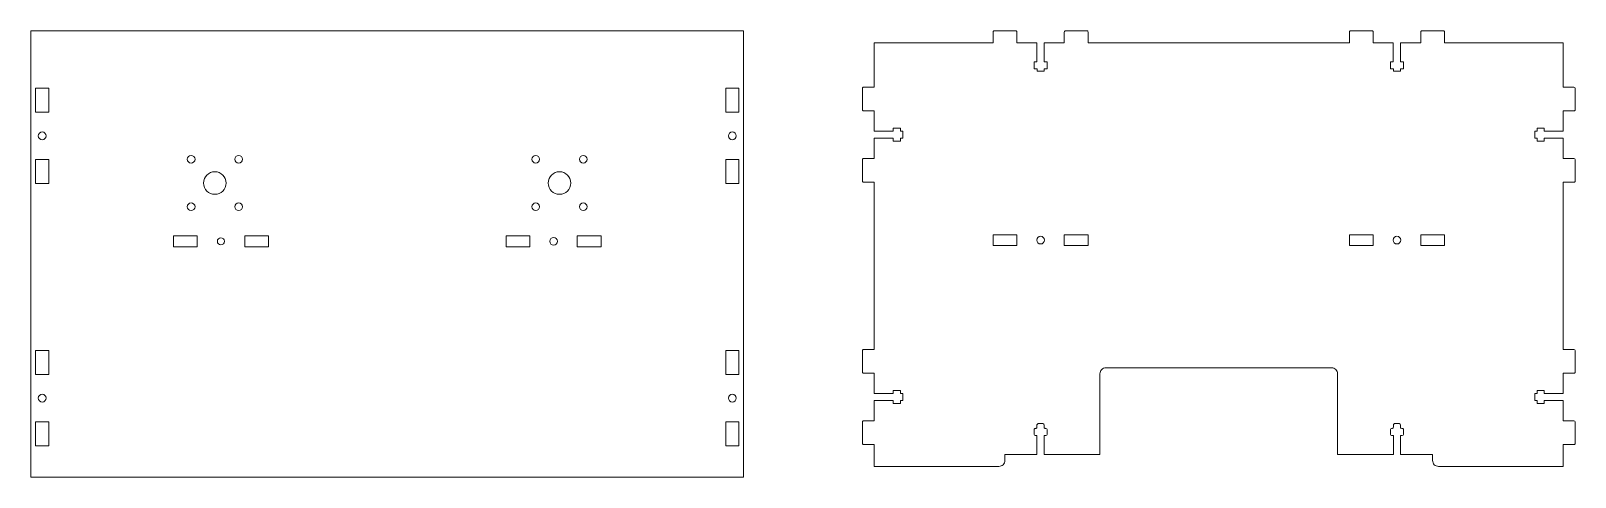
# Model space of a CAD drawing. Header units: millimetres. Extents: x -1094 to 733, y 111 to 419.
# Drawn here: x -1094 to -444, y 231 to 419 of the extents above; entities that cross this region are included whole.
import ezdxf

# ---------------------------------------------------------------- set-up
doc = ezdxf.new("R2010")
doc.units = ezdxf.units.MM
doc.header["$MEASUREMENT"] = 0
doc.layers.add('Layer 1', color=7, linetype='Continuous')

msp = doc.modelspace()

# ---------------------------------------------------------------- linework, layer by layer
at = {"layer": 'Layer 1', "color": 18, "lineweight": 9}
for points in [[(-1094.0829, 419.3005), (-1094.0829, 419.3005), (-1094.0829, 231.4755), (-1094.0829, 231.4755)], [(-794.0832, 419.3005), (-794.0832, 419.3005), (-1094.0829, 419.3005), (-1094.0829, 419.3005)], [(-794.0832, 231.4755), (-794.0832, 231.4755), (-794.0832, 419.3005), (-794.0832, 419.3005)], [(-689.083, 414.3005), (-689.083, 414.3005), (-689.083, 418.8005), (-689.083, 418.8005)], [(-688.583, 419.3005), (-688.583, 419.3005), (-679.583, 419.3005), (-679.583, 419.3005)], [(-679.083, 418.8005), (-679.083, 418.8005), (-679.083, 414.3005), (-679.083, 414.3005)], [(-659.083, 414.3005), (-659.083, 414.3005), (-659.083, 418.8005), (-659.083, 418.8005)], [(-658.583, 419.3005), (-658.583, 419.3005), (-649.583, 419.3005), (-649.583, 419.3005)], [(-649.083, 418.8005), (-649.083, 418.8005), (-649.083, 414.3005), (-649.083, 414.3005)], [(-539.083, 414.3005), (-539.083, 414.3005), (-539.083, 418.8005), (-539.083, 418.8005)], [(-538.583, 419.3005), (-538.583, 419.3005), (-529.583, 419.3005), (-529.583, 419.3005)], [(-529.083, 418.8005), (-529.083, 418.8005), (-529.083, 414.3005), (-529.083, 414.3005)], [(-509.083, 414.3005), (-509.083, 414.3005), (-509.083, 418.8005), (-509.083, 418.8005)], [(-508.583, 419.3005), (-508.583, 419.3005), (-499.583, 419.3005), (-499.583, 419.3005)], [(-499.083, 418.8005), (-499.083, 418.8005), (-499.083, 414.3005), (-499.083, 414.3005)], [(-689.083, 414.3005), (-689.083, 414.3005), (-739.083, 414.3005), (-739.083, 414.3005)], [(-739.083, 414.3005), (-739.083, 414.3005), (-739.083, 395.6252), (-739.083, 395.6252)], [(-679.083, 414.3005), (-679.083, 414.3005), (-670.6003, 414.3005), (-670.6003, 414.3005)], [(-670.6003, 414.3005), (-670.6003, 414.3005), (-670.5995, 406.3017), (-670.5995, 406.3017)], [(-667.5822, 414.3051), (-667.5822, 414.3051), (-659.083, 414.3005), (-659.083, 414.3005)], [(-667.5822, 406.3017), (-667.5822, 406.3017), (-667.5822, 414.3051), (-667.5822, 414.3051)], [(-649.083, 414.3005), (-649.083, 414.3005), (-539.083, 414.3005), (-539.083, 414.3005)], [(-529.083, 414.3005), (-529.083, 414.3005), (-520.6003, 414.3005), (-520.6003, 414.3005)], [(-520.6003, 414.3005), (-520.6003, 414.3005), (-520.5995, 406.3017), (-520.5995, 406.3017)], [(-517.5822, 414.3051), (-517.5822, 414.3051), (-509.083, 414.3005), (-509.083, 414.3005)], [(-517.5822, 406.3017), (-517.5822, 406.3017), (-517.5822, 414.3051), (-517.5822, 414.3051)], [(-499.083, 414.3005), (-499.083, 414.3005), (-449.083, 414.3005), (-449.083, 414.3005)], [(-449.083, 414.3005), (-449.083, 414.3005), (-449.083, 395.6252), (-449.083, 395.6252)], [(-671.833, 406.3005), (-671.833, 406.3005), (-671.8377, 403.3005), (-671.8377, 403.3005)], [(-671.8377, 403.3005), (-671.8377, 403.3005), (-670.583, 403.3005), (-670.583, 403.3005)], [(-670.5995, 406.3017), (-670.5995, 406.3017), (-671.833, 406.3005), (-671.833, 406.3005)], [(-670.583, 402.3005), (-670.583, 402.3005), (-670.583, 403.3005), (-670.583, 403.3005)], [(-667.583, 403.3005), (-667.583, 403.3005), (-666.3356, 403.3005), (-666.3356, 403.3005)], [(-667.583, 402.3005), (-667.583, 402.3005), (-667.583, 403.3005), (-667.583, 403.3005)], [(-666.333, 406.3005), (-666.333, 406.3005), (-667.5822, 406.3017), (-667.5822, 406.3017)], [(-666.333, 406.3005), (-666.333, 406.3005), (-666.3356, 403.3005), (-666.3356, 403.3005)], [(-521.833, 406.3005), (-521.833, 406.3005), (-521.8377, 403.3005), (-521.8377, 403.3005)], [(-521.8377, 403.3005), (-521.8377, 403.3005), (-520.583, 403.3005), (-520.583, 403.3005)], [(-520.5995, 406.3017), (-520.5995, 406.3017), (-521.833, 406.3005), (-521.833, 406.3005)], [(-520.583, 402.3005), (-520.583, 402.3005), (-520.583, 403.3005), (-520.583, 403.3005)], [(-517.583, 403.3005), (-517.583, 403.3005), (-516.3356, 403.3005), (-516.3356, 403.3005)], [(-517.583, 402.3005), (-517.583, 402.3005), (-517.583, 403.3005), (-517.583, 403.3005)], [(-516.333, 406.3005), (-516.333, 406.3005), (-517.5822, 406.3017), (-517.5822, 406.3017)], [(-516.333, 406.3005), (-516.333, 406.3005), (-516.3356, 403.3005), (-516.3356, 403.3005)], [(-670.583, 402.3005), (-670.583, 402.3005), (-667.583, 402.3005), (-667.583, 402.3005)], [(-520.583, 402.3005), (-520.583, 402.3005), (-517.583, 402.3005), (-517.583, 402.3005)], [(-1086.5829, 395.1252), (-1086.5829, 395.1252), (-1092.0829, 395.1252), (-1092.0829, 395.1252)], [(-1092.0829, 385.1252), (-1092.0829, 385.1252), (-1092.0829, 395.1252), (-1092.0829, 395.1252)], [(-1086.5829, 385.1252), (-1086.5829, 385.1252), (-1086.5829, 395.1252), (-1086.5829, 395.1252)], [(-801.5832, 395.1252), (-801.5832, 395.1252), (-801.5832, 385.1252), (-801.5832, 385.1252)], [(-796.0832, 395.1252), (-796.0832, 395.1252), (-801.5832, 395.1252), (-801.5832, 395.1252)], [(-796.0832, 395.1252), (-796.0832, 395.1252), (-796.0832, 385.1252), (-796.0832, 385.1252)], [(-744.083, 386.1252), (-744.083, 386.1252), (-744.083, 395.1252), (-744.083, 395.1252)], [(-743.583, 395.6252), (-743.583, 395.6252), (-739.083, 395.6252), (-739.083, 395.6252)], [(-449.083, 395.6252), (-449.083, 395.6252), (-444.583, 395.6252), (-444.583, 395.6252)], [(-444.083, 395.1252), (-444.083, 395.4013), (-444.3069, 395.6252), (-444.583, 395.6252)], [(-444.083, 395.1252), (-444.083, 395.1252), (-444.083, 386.1252), (-444.083, 386.1252)], [(-1092.0829, 385.1252), (-1092.0829, 385.1252), (-1086.5829, 385.1252), (-1086.5829, 385.1252)], [(-801.5832, 385.1252), (-801.5832, 385.1252), (-796.0832, 385.1252), (-796.0832, 385.1252)], [(-739.083, 385.6252), (-739.083, 385.6252), (-743.583, 385.6252), (-743.583, 385.6252)], [(-739.0876, 377.126), (-739.0876, 377.126), (-739.083, 385.6252), (-739.083, 385.6252)], [(-444.583, 385.6252), (-444.583, 385.6252), (-449.083, 385.6252), (-449.083, 385.6252)], [(-449.083, 385.6252), (-449.083, 385.6252), (-449.083, 377.1424), (-449.083, 377.1424)], [(-731.0842, 377.126), (-731.0842, 377.126), (-739.0876, 377.126), (-739.0876, 377.126)], [(-731.083, 378.3752), (-731.083, 378.3752), (-731.0842, 377.126), (-731.0842, 377.126)], [(-731.083, 378.3752), (-731.083, 378.3752), (-728.083, 378.3726), (-728.083, 378.3726)], [(-728.083, 377.1252), (-728.083, 377.1252), (-728.083, 378.3726), (-728.083, 378.3726)], [(-727.083, 377.1252), (-727.083, 377.1252), (-728.083, 377.1252), (-728.083, 377.1252)], [(-727.083, 374.1252), (-727.083, 374.1252), (-727.083, 377.1252), (-727.083, 377.1252)], [(-461.083, 377.1252), (-461.083, 377.1252), (-460.083, 377.1252), (-460.083, 377.1252)], [(-461.083, 377.1252), (-461.083, 377.1252), (-461.083, 374.1252), (-461.083, 374.1252)], [(-457.083, 378.3752), (-457.083, 378.3752), (-460.083, 378.3798), (-460.083, 378.3798)], [(-460.083, 378.3798), (-460.083, 378.3798), (-460.083, 377.1252), (-460.083, 377.1252)], [(-457.0818, 377.1416), (-457.0818, 377.1416), (-457.083, 378.3752), (-457.083, 378.3752)], [(-449.083, 377.1424), (-449.083, 377.1424), (-457.0818, 377.1416), (-457.0818, 377.1416)], [(-739.083, 374.108), (-739.083, 374.108), (-731.0842, 374.1087), (-731.0842, 374.1087)], [(-739.083, 365.6252), (-739.083, 365.6252), (-739.083, 374.108), (-739.083, 374.108)], [(-731.0842, 374.1087), (-731.0842, 374.1087), (-731.083, 372.8752), (-731.083, 372.8752)], [(-731.083, 372.8752), (-731.083, 372.8752), (-728.083, 372.8705), (-728.083, 372.8705)], [(-728.083, 372.8705), (-728.083, 372.8705), (-728.083, 374.1252), (-728.083, 374.1252)], [(-727.083, 374.1252), (-727.083, 374.1252), (-728.083, 374.1252), (-728.083, 374.1252)], [(-461.083, 374.1252), (-461.083, 374.1252), (-460.083, 374.1252), (-460.083, 374.1252)], [(-460.083, 374.1252), (-460.083, 374.1252), (-460.083, 372.8777), (-460.083, 372.8777)], [(-457.083, 372.8752), (-457.083, 372.8752), (-460.083, 372.8777), (-460.083, 372.8777)], [(-457.083, 372.8752), (-457.083, 372.8752), (-457.0818, 374.1243), (-457.0818, 374.1243)], [(-457.0818, 374.1243), (-457.0818, 374.1243), (-449.0785, 374.1243), (-449.0785, 374.1243)], [(-449.0785, 374.1243), (-449.0785, 374.1243), (-449.083, 365.6252), (-449.083, 365.6252)], [(-1086.5829, 365.1252), (-1086.5829, 365.1252), (-1092.0829, 365.1252), (-1092.0829, 365.1252)], [(-1092.0829, 355.1252), (-1092.0829, 355.1252), (-1092.0829, 365.1252), (-1092.0829, 365.1252)], [(-1086.5829, 355.1252), (-1086.5829, 355.1252), (-1086.5829, 365.1252), (-1086.5829, 365.1252)], [(-801.5832, 365.1252), (-801.5832, 365.1252), (-801.5832, 355.1252), (-801.5832, 355.1252)], [(-796.0832, 365.1252), (-796.0832, 365.1252), (-801.5832, 365.1252), (-801.5832, 365.1252)], [(-796.0832, 365.1252), (-796.0832, 365.1252), (-796.0832, 355.1252), (-796.0832, 355.1252)], [(-744.083, 356.1252), (-744.083, 356.1252), (-744.083, 365.1252), (-744.083, 365.1252)], [(-743.583, 365.6252), (-743.583, 365.6252), (-739.083, 365.6252), (-739.083, 365.6252)], [(-449.083, 365.6252), (-449.083, 365.6252), (-444.583, 365.6252), (-444.583, 365.6252)], [(-444.083, 365.1252), (-444.083, 365.4013), (-444.3069, 365.6252), (-444.583, 365.6252)], [(-444.083, 365.1252), (-444.083, 365.1252), (-444.083, 356.1252), (-444.083, 356.1252)], [(-1092.0829, 355.1252), (-1092.0829, 355.1252), (-1086.5829, 355.1252), (-1086.5829, 355.1252)], [(-801.5832, 355.1252), (-801.5832, 355.1252), (-796.0832, 355.1252), (-796.0832, 355.1252)], [(-739.083, 355.6252), (-739.083, 355.6252), (-743.583, 355.6252), (-743.583, 355.6252)], [(-739.083, 355.6252), (-739.083, 355.6252), (-739.083, 285.2086), (-739.083, 285.2086)], [(-444.583, 355.6252), (-444.583, 355.6252), (-449.083, 355.6252), (-449.083, 355.6252)], [(-449.083, 285.2086), (-449.083, 285.2086), (-449.083, 355.6252), (-449.083, 355.6252)], [(-1024.0829, 332.9741), (-1024.0829, 332.9741), (-1034.0829, 332.974), (-1034.0829, 332.974)], [(-1034.0829, 328.474), (-1034.0829, 328.474), (-1034.0829, 332.974), (-1034.0829, 332.974)], [(-1024.0829, 332.9741), (-1024.0829, 332.9741), (-1024.0829, 328.4741), (-1024.0829, 328.4741)], [(-994.0829, 332.9741), (-994.0829, 332.9741), (-1004.0829, 332.9741), (-1004.0829, 332.9741)], [(-1004.0829, 328.4741), (-1004.0829, 328.4741), (-1004.0829, 332.9741), (-1004.0829, 332.9741)], [(-994.0829, 332.9741), (-994.0829, 332.9741), (-994.0829, 328.4741), (-994.0829, 328.4741)], [(-884.0829, 332.9742), (-884.0829, 332.9742), (-894.0829, 332.9742), (-894.0829, 332.9742)], [(-894.0829, 328.4742), (-894.0829, 328.4742), (-894.0829, 332.9742), (-894.0829, 332.9742)], [(-884.0829, 332.9742), (-884.0829, 332.9742), (-884.0829, 328.4742), (-884.0829, 328.4742)], [(-854.0829, 332.9743), (-854.0829, 332.9743), (-864.0829, 332.9743), (-864.0829, 332.9743)], [(-864.0829, 328.4743), (-864.0829, 328.4743), (-864.0829, 332.9743), (-864.0829, 332.9743)], [(-854.0829, 332.9743), (-854.0829, 332.9743), (-854.0829, 328.4743), (-854.0829, 328.4743)], [(-679.0832, 333.4745), (-679.0832, 333.4745), (-689.0832, 333.4745), (-689.0832, 333.4745)], [(-689.0832, 328.9745), (-689.0832, 328.9745), (-689.0832, 333.4745), (-689.0832, 333.4745)], [(-679.0832, 333.4745), (-679.0832, 333.4745), (-679.0832, 328.9745), (-679.0832, 328.9745)], [(-649.0832, 333.4746), (-649.0832, 333.4746), (-659.0832, 333.4746), (-659.0832, 333.4746)], [(-659.0832, 328.9746), (-659.0832, 328.9746), (-659.0832, 333.4746), (-659.0832, 333.4746)], [(-649.0832, 333.4746), (-649.0832, 333.4746), (-649.0832, 328.9746), (-649.0832, 328.9746)], [(-529.0832, 333.4747), (-529.0832, 333.4747), (-539.0832, 333.4746), (-539.0832, 333.4746)], [(-539.0832, 328.9746), (-539.0832, 328.9746), (-539.0832, 333.4746), (-539.0832, 333.4746)], [(-529.0832, 333.4747), (-529.0832, 333.4747), (-529.0832, 328.9747), (-529.0832, 328.9747)], [(-499.0832, 333.4747), (-499.0832, 333.4747), (-509.0832, 333.4747), (-509.0832, 333.4747)], [(-509.0832, 328.9747), (-509.0832, 328.9747), (-509.0832, 333.4747), (-509.0832, 333.4747)], [(-499.0832, 333.4747), (-499.0832, 333.4747), (-499.0832, 328.9747), (-499.0832, 328.9747)], [(-1024.0829, 328.4741), (-1024.0829, 328.4741), (-1034.0829, 328.474), (-1034.0829, 328.474)], [(-994.0829, 328.4741), (-994.0829, 328.4741), (-1004.0829, 328.4741), (-1004.0829, 328.4741)], [(-884.0829, 328.4742), (-884.0829, 328.4742), (-894.0829, 328.4742), (-894.0829, 328.4742)], [(-854.0829, 328.4743), (-854.0829, 328.4743), (-864.0829, 328.4743), (-864.0829, 328.4743)], [(-679.0832, 328.9745), (-679.0832, 328.9745), (-689.0832, 328.9745), (-689.0832, 328.9745)], [(-649.0832, 328.9746), (-649.0832, 328.9746), (-659.0832, 328.9746), (-659.0832, 328.9746)], [(-529.0832, 328.9747), (-529.0832, 328.9747), (-539.0832, 328.9746), (-539.0832, 328.9746)], [(-499.0832, 328.9747), (-499.0832, 328.9747), (-509.0832, 328.9747), (-509.0832, 328.9747)], [(-1086.5829, 284.7086), (-1086.5829, 284.7086), (-1092.0829, 284.7086), (-1092.0829, 284.7086)], [(-1092.0829, 274.7086), (-1092.0829, 274.7086), (-1092.0829, 284.7086), (-1092.0829, 284.7086)], [(-1086.5829, 274.7086), (-1086.5829, 274.7086), (-1086.5829, 284.7086), (-1086.5829, 284.7086)], [(-801.5832, 284.7086), (-801.5832, 284.7086), (-801.5832, 274.7086), (-801.5832, 274.7086)], [(-796.0832, 284.7086), (-796.0832, 284.7086), (-801.5832, 284.7086), (-801.5832, 284.7086)], [(-796.0832, 284.7086), (-796.0832, 284.7086), (-796.0832, 274.7086), (-796.0832, 274.7086)], [(-744.083, 275.7086), (-744.083, 275.7086), (-744.083, 284.7086), (-744.083, 284.7086)], [(-743.583, 285.2086), (-743.583, 285.2086), (-739.083, 285.2086), (-739.083, 285.2086)], [(-449.083, 285.2086), (-449.083, 285.2086), (-444.583, 285.2086), (-444.583, 285.2086)], [(-444.083, 284.7086), (-444.083, 284.9847), (-444.3069, 285.2086), (-444.583, 285.2086)], [(-444.083, 284.7086), (-444.083, 284.7086), (-444.083, 275.7086), (-444.083, 275.7086)], [(-1092.0829, 274.7086), (-1092.0829, 274.7086), (-1086.5829, 274.7086), (-1086.5829, 274.7086)], [(-801.5832, 274.7086), (-801.5832, 274.7086), (-796.0832, 274.7086), (-796.0832, 274.7086)], [(-739.083, 275.2086), (-739.083, 275.2086), (-743.583, 275.2086), (-743.583, 275.2086)], [(-739.0876, 266.7094), (-739.0876, 266.7094), (-739.083, 275.2086), (-739.083, 275.2086)], [(-644.0828, 274.9755), (-644.0828, 274.9755), (-644.0827, 240.9755), (-644.0827, 240.9755)], [(-641.5828, 277.4755), (-641.5828, 277.4755), (-546.5828, 277.4755), (-546.5828, 277.4755)], [(-544.0828, 274.9755), (-544.0828, 274.9755), (-544.0827, 240.9788), (-544.0827, 240.9788)], [(-444.583, 275.2086), (-444.583, 275.2086), (-449.083, 275.2086), (-449.083, 275.2086)], [(-449.083, 275.2086), (-449.083, 275.2086), (-449.083, 266.7258), (-449.083, 266.7258)], [(-731.0842, 266.7094), (-731.0842, 266.7094), (-739.0876, 266.7094), (-739.0876, 266.7094)], [(-731.083, 267.9586), (-731.083, 267.9586), (-731.0842, 266.7094), (-731.0842, 266.7094)], [(-731.083, 267.9586), (-731.083, 267.9586), (-728.083, 267.956), (-728.083, 267.956)], [(-728.083, 266.7086), (-728.083, 266.7086), (-728.083, 267.956), (-728.083, 267.956)], [(-727.083, 266.7086), (-727.083, 266.7086), (-728.083, 266.7086), (-728.083, 266.7086)], [(-727.083, 263.7086), (-727.083, 263.7086), (-727.083, 266.7086), (-727.083, 266.7086)], [(-461.083, 266.7086), (-461.083, 266.7086), (-460.083, 266.7086), (-460.083, 266.7086)], [(-461.083, 266.7086), (-461.083, 266.7086), (-461.083, 263.7086), (-461.083, 263.7086)], [(-457.083, 267.9586), (-457.083, 267.9586), (-460.083, 267.9632), (-460.083, 267.9632)], [(-460.083, 267.9632), (-460.083, 267.9632), (-460.083, 266.7086), (-460.083, 266.7086)], [(-457.0818, 266.725), (-457.0818, 266.725), (-457.083, 267.9586), (-457.083, 267.9586)], [(-449.083, 266.7258), (-449.083, 266.7258), (-457.0818, 266.725), (-457.0818, 266.725)], [(-739.083, 263.6914), (-739.083, 263.6914), (-731.0842, 263.6921), (-731.0842, 263.6921)], [(-739.083, 255.2086), (-739.083, 255.2086), (-739.083, 263.6914), (-739.083, 263.6914)], [(-731.0842, 263.6921), (-731.0842, 263.6921), (-731.083, 262.4586), (-731.083, 262.4586)], [(-731.083, 262.4586), (-731.083, 262.4586), (-728.083, 262.4539), (-728.083, 262.4539)], [(-728.083, 262.4539), (-728.083, 262.4539), (-728.083, 263.7086), (-728.083, 263.7086)], [(-727.083, 263.7086), (-727.083, 263.7086), (-728.083, 263.7086), (-728.083, 263.7086)], [(-461.083, 263.7086), (-461.083, 263.7086), (-460.083, 263.7086), (-460.083, 263.7086)], [(-460.083, 263.7086), (-460.083, 263.7086), (-460.083, 262.4611), (-460.083, 262.4611)], [(-457.083, 262.4586), (-457.083, 262.4586), (-460.083, 262.4611), (-460.083, 262.4611)], [(-457.083, 262.4586), (-457.083, 262.4586), (-457.0818, 263.7077), (-457.0818, 263.7077)], [(-457.0818, 263.7077), (-457.0818, 263.7077), (-449.0785, 263.7077), (-449.0785, 263.7077)], [(-449.0785, 263.7077), (-449.0785, 263.7077), (-449.083, 255.2086), (-449.083, 255.2086)], [(-1086.5829, 254.7086), (-1086.5829, 254.7086), (-1092.0829, 254.7086), (-1092.0829, 254.7086)], [(-1092.0829, 244.7086), (-1092.0829, 244.7086), (-1092.0829, 254.7086), (-1092.0829, 254.7086)], [(-1086.5829, 244.7086), (-1086.5829, 244.7086), (-1086.5829, 254.7086), (-1086.5829, 254.7086)], [(-801.5832, 254.7086), (-801.5832, 254.7086), (-801.5832, 244.7086), (-801.5832, 244.7086)], [(-796.0832, 254.7086), (-796.0832, 254.7086), (-801.5832, 254.7086), (-801.5832, 254.7086)], [(-796.0832, 254.7086), (-796.0832, 254.7086), (-796.0832, 244.7086), (-796.0832, 244.7086)], [(-744.083, 245.7086), (-744.083, 245.7086), (-744.083, 254.7086), (-744.083, 254.7086)], [(-743.583, 255.2086), (-743.583, 255.2086), (-739.083, 255.2086), (-739.083, 255.2086)], [(-670.0908, 253.9732), (-670.0908, 253.9732), (-668.0908, 253.9732), (-668.0908, 253.9732)], [(-667.5908, 253.4732), (-667.5908, 253.7494), (-667.8147, 253.9732), (-668.0908, 253.9732)], [(-518.0748, 253.9732), (-518.0748, 253.9732), (-520.0748, 253.9732), (-520.0748, 253.9732)], [(-517.5748, 253.4732), (-517.5748, 253.7494), (-517.7987, 253.9732), (-518.0748, 253.9732)], [(-449.083, 255.2086), (-449.083, 255.2086), (-444.583, 255.2086), (-444.583, 255.2086)], [(-444.083, 254.7086), (-444.083, 254.9847), (-444.3069, 255.2086), (-444.583, 255.2086)], [(-444.083, 254.7086), (-444.083, 254.7086), (-444.083, 245.7086), (-444.083, 245.7086)], [(-671.8416, 249.4719), (-671.8416, 249.4719), (-671.8447, 251.4724), (-671.8447, 251.4724)], [(-671.8416, 249.4719), (-671.8411, 249.1963), (-671.6177, 248.973), (-671.3421, 248.9727)], [(-671.3447, 251.9732), (-671.3447, 251.9732), (-671.0908, 251.9732), (-671.0908, 251.9732)], [(-670.6073, 248.972), (-670.6073, 248.972), (-671.3421, 248.9727), (-671.3421, 248.9727)], [(-670.608, 240.9732), (-670.608, 240.9732), (-670.6073, 248.972), (-670.6073, 248.972)], [(-670.5908, 252.4732), (-670.5908, 252.4732), (-670.5908, 253.4732), (-670.5908, 253.4732)], [(-667.5908, 253.4732), (-667.5908, 253.4732), (-667.5908, 252.4732), (-667.5908, 252.4732)], [(-666.8407, 248.9727), (-666.8407, 248.9727), (-667.59, 248.972), (-667.59, 248.972)], [(-667.59, 248.972), (-667.59, 248.972), (-667.59, 240.9687), (-667.59, 240.9687)], [(-667.0908, 251.9732), (-667.0908, 251.9732), (-666.8429, 251.9732), (-666.8429, 251.9732)], [(-666.3429, 251.4736), (-666.3431, 251.7496), (-666.5669, 251.9732), (-666.8429, 251.9732)], [(-666.8407, 248.9727), (-666.5646, 248.973), (-666.341, 249.197), (-666.3412, 249.4732)], [(-666.3412, 249.4732), (-666.3412, 249.4732), (-666.3429, 251.4736), (-666.3429, 251.4736)], [(-521.8244, 249.4732), (-521.8246, 249.197), (-521.601, 248.973), (-521.3249, 248.9727)], [(-521.8244, 249.4732), (-521.8244, 249.4732), (-521.8227, 251.4736), (-521.8227, 251.4736)], [(-521.3227, 251.9732), (-521.5987, 251.9732), (-521.8225, 251.7496), (-521.8227, 251.4736)], [(-521.3249, 248.9727), (-521.3249, 248.9727), (-520.5756, 248.972), (-520.5756, 248.972)], [(-521.0748, 251.9732), (-521.0748, 251.9732), (-521.3227, 251.9732), (-521.3227, 251.9732)], [(-520.5756, 248.972), (-520.5756, 248.972), (-520.5756, 240.9687), (-520.5756, 240.9687)], [(-520.5748, 253.4732), (-520.5748, 253.4732), (-520.5748, 252.4732), (-520.5748, 252.4732)], [(-517.5748, 252.4732), (-517.5748, 252.4732), (-517.5748, 253.4732), (-517.5748, 253.4732)], [(-517.5583, 248.972), (-517.5583, 248.972), (-516.8236, 248.9727), (-516.8236, 248.9727)], [(-517.5576, 240.9732), (-517.5576, 240.9732), (-517.5583, 248.972), (-517.5583, 248.972)], [(-516.8209, 251.9732), (-516.8209, 251.9732), (-517.0748, 251.9732), (-517.0748, 251.9732)], [(-516.8236, 248.9727), (-516.5479, 248.973), (-516.3245, 249.1963), (-516.3241, 249.4719)], [(-516.3241, 249.4719), (-516.3241, 249.4719), (-516.3209, 251.4724), (-516.3209, 251.4724)], [(-1092.0829, 244.7086), (-1092.0829, 244.7086), (-1086.5829, 244.7086), (-1086.5829, 244.7086)], [(-801.5832, 244.7086), (-801.5832, 244.7086), (-796.0832, 244.7086), (-796.0832, 244.7086)], [(-739.083, 245.2086), (-739.083, 245.2086), (-743.583, 245.2086), (-743.583, 245.2086)], [(-739.083, 245.2086), (-739.083, 245.2086), (-739.082, 235.9755), (-739.082, 235.9755)], [(-684.0826, 238.4755), (-684.0826, 238.4755), (-684.0826, 240.9732), (-684.0826, 240.9732)], [(-684.0826, 240.9732), (-684.0826, 240.9732), (-670.608, 240.9732), (-670.608, 240.9732)], [(-644.0829, 240.9788), (-644.0829, 240.9788), (-667.59, 240.9687), (-667.59, 240.9687)], [(-544.0827, 240.9788), (-544.0827, 240.9788), (-520.5756, 240.9687), (-520.5756, 240.9687)], [(-504.083, 240.9732), (-504.083, 240.9732), (-517.5576, 240.9732), (-517.5576, 240.9732)], [(-504.083, 238.4755), (-504.083, 238.4755), (-504.083, 240.9732), (-504.083, 240.9732)], [(-444.583, 245.2086), (-444.583, 245.2086), (-449.083, 245.2086), (-449.083, 245.2086)], [(-449.083, 245.2086), (-449.083, 245.2086), (-449.082, 235.9755), (-449.082, 235.9755)], [(-686.583, 235.9755), (-686.583, 235.9755), (-739.082, 235.9755), (-739.082, 235.9755)], [(-449.082, 235.9755), (-449.082, 235.9755), (-501.583, 235.9755), (-501.583, 235.9755)], [(-794.0832, 231.4755), (-794.0832, 231.4755), (-1094.0829, 231.4755), (-1094.0829, 231.4755)]]:
    msp.add_open_spline(points, degree=3, dxfattribs=at)
for points, knots in [([(-688.583, 419.3005), (-688.7157, 419.3005), (-688.8428, 419.2478), (-688.9366, 419.1541), (-688.9366, 419.1541), (-689.0304, 419.0603), (-689.083, 418.9331), (-689.083, 418.8005)], [0, 0, 0, 0, 0.33333333, 0.33333333, 0.33333333, 0.33333333, 1, 1, 1, 1]), ([(-679.083, 418.8005), (-679.083, 418.9331), (-679.1357, 419.0603), (-679.2295, 419.1541), (-679.2295, 419.1541), (-679.3233, 419.2478), (-679.4504, 419.3005), (-679.583, 419.3005)], [0, 0, 0, 0, 0.33333333, 0.33333333, 0.33333333, 0.33333333, 1, 1, 1, 1]), ([(-658.583, 419.3005), (-658.7157, 419.3005), (-658.8428, 419.2478), (-658.9366, 419.1541), (-658.9366, 419.1541), (-659.0304, 419.0603), (-659.083, 418.9331), (-659.083, 418.8005)], [0, 0, 0, 0, 0.33333333, 0.33333333, 0.33333333, 0.33333333, 1, 1, 1, 1]), ([(-649.083, 418.8005), (-649.083, 418.9331), (-649.1357, 419.0603), (-649.2295, 419.1541), (-649.2295, 419.1541), (-649.3233, 419.2478), (-649.4504, 419.3005), (-649.583, 419.3005)], [0, 0, 0, 0, 0.33333333, 0.33333333, 0.33333333, 0.33333333, 1, 1, 1, 1]), ([(-538.583, 419.3005), (-538.7157, 419.3005), (-538.8428, 419.2478), (-538.9366, 419.1541), (-538.9366, 419.1541), (-539.0304, 419.0603), (-539.083, 418.9331), (-539.083, 418.8005)], [0, 0, 0, 0, 0.33333333, 0.33333333, 0.33333333, 0.33333333, 1, 1, 1, 1]), ([(-529.083, 418.8005), (-529.083, 418.9331), (-529.1357, 419.0603), (-529.2295, 419.1541), (-529.2295, 419.1541), (-529.3233, 419.2478), (-529.4504, 419.3005), (-529.583, 419.3005)], [0, 0, 0, 0, 0.33333333, 0.33333333, 0.33333333, 0.33333333, 1, 1, 1, 1]), ([(-508.583, 419.3005), (-508.7157, 419.3005), (-508.8428, 419.2478), (-508.9366, 419.1541), (-508.9366, 419.1541), (-509.0304, 419.0603), (-509.083, 418.9331), (-509.083, 418.8005)], [0, 0, 0, 0, 0.33333333, 0.33333333, 0.33333333, 0.33333333, 1, 1, 1, 1]), ([(-499.083, 418.8005), (-499.083, 418.9331), (-499.1357, 419.0603), (-499.2295, 419.1541), (-499.2295, 419.1541), (-499.3233, 419.2478), (-499.4504, 419.3005), (-499.583, 419.3005)], [0, 0, 0, 0, 0.33333333, 0.33333333, 0.33333333, 0.33333333, 1, 1, 1, 1]), ([(-743.583, 395.6252), (-743.7156, 395.6252), (-743.8428, 395.5725), (-743.9366, 395.4787), (-743.9366, 395.4787), (-744.0303, 395.3849), (-744.083, 395.2578), (-744.083, 395.1252)], [0, 0, 0, 0, 0.33333333, 0.33333333, 0.33333333, 0.33333333, 1, 1, 1, 1]), ([(-744.083, 386.1252), (-744.083, 385.9925), (-744.0303, 385.8654), (-743.9366, 385.7716), (-743.9366, 385.7716), (-743.8428, 385.6778), (-743.7156, 385.6252), (-743.583, 385.6252)], [0, 0, 0, 0, 0.33333333, 0.33333333, 0.33333333, 0.33333333, 1, 1, 1, 1]), ([(-444.583, 385.6252), (-444.4504, 385.6252), (-444.3232, 385.6778), (-444.2295, 385.7716), (-444.2295, 385.7716), (-444.1357, 385.8654), (-444.083, 385.9925), (-444.083, 386.1252)], [0, 0, 0, 0, 0.33333333, 0.33333333, 0.33333333, 0.33333333, 1, 1, 1, 1]), ([(-1087.7129, 375.1252), (-1087.7129, 376.0199), (-1088.4382, 376.7452), (-1089.3329, 376.7452), (-1089.3329, 376.7452), (-1090.2276, 376.7452), (-1090.9529, 376.0199), (-1090.9529, 375.1252), (-1090.9529, 375.1252), (-1090.9529, 374.2305), (-1090.2276, 373.5052), (-1089.3329, 373.5052), (-1089.3329, 373.5052), (-1088.4382, 373.5051), (-1087.7129, 374.2304), (-1087.7129, 375.1251)], [0, 0, 0, 0, 0.2, 0.2, 0.2, 0.2, 0.4, 0.4, 0.4, 0.4, 0.6, 0.6, 0.6, 0.6, 1, 1, 1, 1]), ([(-797.2132, 375.1252), (-797.2132, 376.0199), (-797.9385, 376.7452), (-798.8332, 376.7452), (-798.8332, 376.7452), (-799.7279, 376.7452), (-800.4532, 376.0199), (-800.4532, 375.1252), (-800.4532, 375.1252), (-800.4532, 374.2305), (-799.7279, 373.5052), (-798.8332, 373.5052), (-798.8332, 373.5052), (-797.9385, 373.5051), (-797.2132, 374.2304), (-797.2132, 375.1251)], [0, 0, 0, 0, 0.2, 0.2, 0.2, 0.2, 0.4, 0.4, 0.4, 0.4, 0.6, 0.6, 0.6, 0.6, 1, 1, 1, 1]), ([(-1024.9997, 365.2615), (-1024.9997, 366.1562), (-1025.725, 366.8815), (-1026.6197, 366.8815), (-1026.6197, 366.8815), (-1027.5144, 366.8815), (-1028.2397, 366.1562), (-1028.2397, 365.2615), (-1028.2397, 365.2615), (-1028.2397, 364.3668), (-1027.5144, 363.6415), (-1026.6197, 363.6415), (-1026.6197, 363.6415), (-1025.725, 363.6415), (-1024.9997, 364.3668), (-1024.9997, 365.2615)], [0, 0, 0, 0, 0.2, 0.2, 0.2, 0.2, 0.4, 0.4, 0.4, 0.4, 0.6, 0.6, 0.6, 0.6, 1, 1, 1, 1]), ([(-1004.9997, 365.2615), (-1004.9997, 366.1562), (-1005.725, 366.8815), (-1006.6197, 366.8815), (-1006.6197, 366.8815), (-1007.5144, 366.8815), (-1008.2397, 366.1562), (-1008.2397, 365.2615), (-1008.2397, 365.2615), (-1008.2397, 364.3668), (-1007.5144, 363.6415), (-1006.6197, 363.6415), (-1006.6197, 363.6415), (-1005.725, 363.6415), (-1004.9997, 364.3668), (-1004.9997, 365.2615)], [0, 0, 0, 0, 0.2, 0.2, 0.2, 0.2, 0.4, 0.4, 0.4, 0.4, 0.6, 0.6, 0.6, 0.6, 1, 1, 1, 1]), ([(-879.9497, 365.2615), (-879.9497, 366.1562), (-880.675, 366.8815), (-881.5697, 366.8815), (-881.5697, 366.8815), (-882.4644, 366.8815), (-883.1897, 366.1562), (-883.1897, 365.2615), (-883.1897, 365.2615), (-883.1897, 364.3668), (-882.4644, 363.6415), (-881.5697, 363.6415), (-881.5697, 363.6415), (-880.675, 363.6415), (-879.9497, 364.3668), (-879.9497, 365.2615)], [0, 0, 0, 0, 0.2, 0.2, 0.2, 0.2, 0.4, 0.4, 0.4, 0.4, 0.6, 0.6, 0.6, 0.6, 1, 1, 1, 1]), ([(-859.9497, 365.2615), (-859.9497, 366.1562), (-860.675, 366.8815), (-861.5697, 366.8815), (-861.5697, 366.8815), (-862.4644, 366.8815), (-863.1897, 366.1562), (-863.1897, 365.2615), (-863.1897, 365.2615), (-863.1897, 364.3668), (-862.4644, 363.6415), (-861.5697, 363.6415), (-861.5697, 363.6415), (-860.675, 363.6415), (-859.9497, 364.3668), (-859.9497, 365.2615)], [0, 0, 0, 0, 0.2, 0.2, 0.2, 0.2, 0.4, 0.4, 0.4, 0.4, 0.6, 0.6, 0.6, 0.6, 1, 1, 1, 1]), ([(-743.583, 365.6252), (-743.7156, 365.6252), (-743.8428, 365.5725), (-743.9366, 365.4787), (-743.9366, 365.4787), (-744.0303, 365.3849), (-744.083, 365.2578), (-744.083, 365.1252)], [0, 0, 0, 0, 0.33333333, 0.33333333, 0.33333333, 0.33333333, 1, 1, 1, 1]), ([(-1011.8697, 355.2615), (-1011.8697, 357.8849), (-1013.9963, 360.0115), (-1016.6197, 360.0115), (-1016.6197, 360.0115), (-1019.243, 360.0115), (-1021.3697, 357.8849), (-1021.3697, 355.2615), (-1021.3697, 355.2615), (-1021.3697, 352.6382), (-1019.243, 350.5115), (-1016.6197, 350.5115), (-1016.6197, 350.5115), (-1013.9963, 350.5115), (-1011.8697, 352.6382), (-1011.8697, 355.2615)], [0, 0, 0, 0, 0.2, 0.2, 0.2, 0.2, 0.4, 0.4, 0.4, 0.4, 0.6, 0.6, 0.6, 0.6, 1, 1, 1, 1]), ([(-866.8197, 355.2615), (-866.8197, 357.8849), (-868.9463, 360.0115), (-871.5697, 360.0115), (-871.5697, 360.0115), (-874.193, 360.0115), (-876.3197, 357.8849), (-876.3197, 355.2615), (-876.3197, 355.2615), (-876.3197, 352.6382), (-874.193, 350.5115), (-871.5697, 350.5115), (-871.5697, 350.5115), (-868.9463, 350.5115), (-866.8197, 352.6382), (-866.8197, 355.2615)], [0, 0, 0, 0, 0.2, 0.2, 0.2, 0.2, 0.4, 0.4, 0.4, 0.4, 0.6, 0.6, 0.6, 0.6, 1, 1, 1, 1]), ([(-744.083, 356.1252), (-744.083, 355.9925), (-744.0303, 355.8654), (-743.9366, 355.7716), (-743.9366, 355.7716), (-743.8428, 355.6778), (-743.7156, 355.6252), (-743.583, 355.6252)], [0, 0, 0, 0, 0.33333333, 0.33333333, 0.33333333, 0.33333333, 1, 1, 1, 1]), ([(-444.583, 355.6252), (-444.4504, 355.6252), (-444.3232, 355.6778), (-444.2295, 355.7716), (-444.2295, 355.7716), (-444.1357, 355.8654), (-444.083, 355.9925), (-444.083, 356.1252)], [0, 0, 0, 0, 0.33333333, 0.33333333, 0.33333333, 0.33333333, 1, 1, 1, 1]), ([(-1024.9997, 345.2615), (-1024.9997, 346.1562), (-1025.725, 346.8815), (-1026.6197, 346.8815), (-1026.6197, 346.8815), (-1027.5144, 346.8815), (-1028.2397, 346.1562), (-1028.2397, 345.2615), (-1028.2397, 345.2615), (-1028.2397, 344.3668), (-1027.5144, 343.6415), (-1026.6197, 343.6415), (-1026.6197, 343.6415), (-1025.725, 343.6415), (-1024.9997, 344.3668), (-1024.9997, 345.2615)], [0, 0, 0, 0, 0.2, 0.2, 0.2, 0.2, 0.4, 0.4, 0.4, 0.4, 0.6, 0.6, 0.6, 0.6, 1, 1, 1, 1]), ([(-1004.9997, 345.2615), (-1004.9997, 346.1562), (-1005.725, 346.8815), (-1006.6197, 346.8815), (-1006.6197, 346.8815), (-1007.5144, 346.8815), (-1008.2397, 346.1562), (-1008.2397, 345.2615), (-1008.2397, 345.2615), (-1008.2397, 344.3668), (-1007.5144, 343.6415), (-1006.6197, 343.6415), (-1006.6197, 343.6415), (-1005.725, 343.6415), (-1004.9997, 344.3668), (-1004.9997, 345.2615)], [0, 0, 0, 0, 0.2, 0.2, 0.2, 0.2, 0.4, 0.4, 0.4, 0.4, 0.6, 0.6, 0.6, 0.6, 1, 1, 1, 1]), ([(-879.9497, 345.2615), (-879.9497, 346.1562), (-880.675, 346.8815), (-881.5697, 346.8815), (-881.5697, 346.8815), (-882.4644, 346.8815), (-883.1897, 346.1562), (-883.1897, 345.2615), (-883.1897, 345.2615), (-883.1897, 344.3668), (-882.4644, 343.6415), (-881.5697, 343.6415), (-881.5697, 343.6415), (-880.675, 343.6415), (-879.9497, 344.3668), (-879.9497, 345.2615)], [0, 0, 0, 0, 0.2, 0.2, 0.2, 0.2, 0.4, 0.4, 0.4, 0.4, 0.6, 0.6, 0.6, 0.6, 1, 1, 1, 1]), ([(-859.9497, 345.2615), (-859.9497, 346.1562), (-860.675, 346.8815), (-861.5697, 346.8815), (-861.5697, 346.8815), (-862.4644, 346.8815), (-863.1897, 346.1562), (-863.1897, 345.2615), (-863.1897, 345.2615), (-863.1897, 344.3668), (-862.4644, 343.6415), (-861.5697, 343.6415), (-861.5697, 343.6415), (-860.675, 343.6415), (-859.9497, 344.3668), (-859.9497, 345.2615)], [0, 0, 0, 0, 0.2, 0.2, 0.2, 0.2, 0.4, 0.4, 0.4, 0.4, 0.6, 0.6, 0.6, 0.6, 1, 1, 1, 1]), ([(-1012.5829, 330.7241), (-1012.5829, 331.5525), (-1013.2545, 332.2241), (-1014.0829, 332.2241), (-1014.0829, 332.2241), (-1014.9113, 332.2241), (-1015.5829, 331.5525), (-1015.5829, 330.7241), (-1015.5829, 330.7241), (-1015.5829, 329.8957), (-1014.9113, 329.2241), (-1014.0829, 329.2241), (-1014.0829, 329.2241), (-1013.2545, 329.2241), (-1012.5829, 329.8957), (-1012.5829, 330.7241)], [0, 0, 0, 0, 0.2, 0.2, 0.2, 0.2, 0.4, 0.4, 0.4, 0.4, 0.6, 0.6, 0.6, 0.6, 1, 1, 1, 1]), ([(-872.4629, 330.7242), (-872.4629, 331.6189), (-873.1882, 332.3442), (-874.0829, 332.3442), (-874.0829, 332.3442), (-874.9776, 332.3442), (-875.7029, 331.6189), (-875.7029, 330.7242), (-875.7029, 330.7242), (-875.7029, 329.8295), (-874.9776, 329.1042), (-874.0829, 329.1042), (-874.0829, 329.1042), (-873.1882, 329.1042), (-872.4629, 329.8295), (-872.4629, 330.7242)], [0, 0, 0, 0, 0.2, 0.2, 0.2, 0.2, 0.4, 0.4, 0.4, 0.4, 0.6, 0.6, 0.6, 0.6, 1, 1, 1, 1]), ([(-667.4632, 331.2245), (-667.4632, 332.1192), (-668.1885, 332.8445), (-669.0832, 332.8445), (-669.0832, 332.8445), (-669.9779, 332.8445), (-670.7032, 332.1192), (-670.7032, 331.2245), (-670.7032, 331.2245), (-670.7032, 330.3298), (-669.9779, 329.6045), (-669.0832, 329.6045), (-669.0832, 329.6045), (-668.1885, 329.6045), (-667.4632, 330.3298), (-667.4632, 331.2245)], [0, 0, 0, 0, 0.2, 0.2, 0.2, 0.2, 0.4, 0.4, 0.4, 0.4, 0.6, 0.6, 0.6, 0.6, 1, 1, 1, 1]), ([(-517.4632, 331.2247), (-517.4632, 332.1194), (-518.1885, 332.8447), (-519.0832, 332.8447), (-519.0832, 332.8447), (-519.9779, 332.8447), (-520.7032, 332.1194), (-520.7032, 331.2247), (-520.7032, 331.2247), (-520.7032, 330.33), (-519.9779, 329.6047), (-519.0832, 329.6047), (-519.0832, 329.6047), (-518.1885, 329.6047), (-517.4632, 330.33), (-517.4632, 331.2247)], [0, 0, 0, 0, 0.2, 0.2, 0.2, 0.2, 0.4, 0.4, 0.4, 0.4, 0.6, 0.6, 0.6, 0.6, 1, 1, 1, 1]), ([(-743.583, 285.2086), (-743.7156, 285.2086), (-743.8428, 285.1559), (-743.9366, 285.0621), (-743.9366, 285.0621), (-744.0303, 284.9683), (-744.083, 284.8412), (-744.083, 284.7086)], [0, 0, 0, 0, 0.33333333, 0.33333333, 0.33333333, 0.33333333, 1, 1, 1, 1]), ([(-744.083, 275.7086), (-744.083, 275.5759), (-744.0303, 275.4488), (-743.9366, 275.355), (-743.9366, 275.355), (-743.8428, 275.2612), (-743.7156, 275.2086), (-743.583, 275.2086)], [0, 0, 0, 0, 0.33333333, 0.33333333, 0.33333333, 0.33333333, 1, 1, 1, 1]), ([(-641.5828, 277.4755), (-642.2458, 277.4755), (-642.8817, 277.2121), (-643.3505, 276.7432), (-643.3505, 276.7432), (-643.8194, 276.2744), (-644.0828, 275.6385), (-644.0828, 274.9755)], [0, 0, 0, 0, 0.33333333, 0.33333333, 0.33333333, 0.33333333, 1, 1, 1, 1]), ([(-544.0828, 274.9755), (-544.0828, 275.6385), (-544.3461, 276.2744), (-544.815, 276.7432), (-544.815, 276.7432), (-545.2838, 277.2121), (-545.9197, 277.4755), (-546.5828, 277.4755)], [0, 0, 0, 0, 0.33333333, 0.33333333, 0.33333333, 0.33333333, 1, 1, 1, 1]), ([(-444.583, 275.2086), (-444.4504, 275.2086), (-444.3232, 275.2612), (-444.2295, 275.355), (-444.2295, 275.355), (-444.1357, 275.4488), (-444.083, 275.5759), (-444.083, 275.7086)], [0, 0, 0, 0, 0.33333333, 0.33333333, 0.33333333, 0.33333333, 1, 1, 1, 1]), ([(-1087.7129, 264.7086), (-1087.7129, 265.6033), (-1088.4382, 266.3286), (-1089.3329, 266.3286), (-1089.3329, 266.3286), (-1090.2276, 266.3286), (-1090.9529, 265.6033), (-1090.9529, 264.7086), (-1090.9529, 264.7086), (-1090.9529, 263.8139), (-1090.2276, 263.0886), (-1089.3329, 263.0886), (-1089.3329, 263.0886), (-1088.4382, 263.0885), (-1087.7129, 263.8138), (-1087.7129, 264.7085)], [0, 0, 0, 0, 0.2, 0.2, 0.2, 0.2, 0.4, 0.4, 0.4, 0.4, 0.6, 0.6, 0.6, 0.6, 1, 1, 1, 1]), ([(-797.2132, 264.7086), (-797.2132, 265.6033), (-797.9385, 266.3286), (-798.8332, 266.3286), (-798.8332, 266.3286), (-799.7279, 266.3286), (-800.4532, 265.6033), (-800.4532, 264.7086), (-800.4532, 264.7086), (-800.4532, 263.8139), (-799.7279, 263.0886), (-798.8332, 263.0886), (-798.8332, 263.0886), (-797.9385, 263.0885), (-797.2132, 263.8138), (-797.2132, 264.7085)], [0, 0, 0, 0, 0.2, 0.2, 0.2, 0.2, 0.4, 0.4, 0.4, 0.4, 0.6, 0.6, 0.6, 0.6, 1, 1, 1, 1]), ([(-743.583, 255.2086), (-743.7156, 255.2086), (-743.8428, 255.1559), (-743.9366, 255.0621), (-743.9366, 255.0621), (-744.0303, 254.9683), (-744.083, 254.8412), (-744.083, 254.7086)], [0, 0, 0, 0, 0.33333333, 0.33333333, 0.33333333, 0.33333333, 1, 1, 1, 1]), ([(-670.0908, 253.9732), (-670.2234, 253.9732), (-670.3506, 253.9205), (-670.4443, 253.8268), (-670.4443, 253.8268), (-670.5381, 253.733), (-670.5908, 253.6058), (-670.5908, 253.4732)], [0, 0, 0, 0, 0.33333333, 0.33333333, 0.33333333, 0.33333333, 1, 1, 1, 1]), ([(-520.0748, 253.9732), (-520.2074, 253.9732), (-520.3346, 253.9205), (-520.4284, 253.8268), (-520.4284, 253.8268), (-520.5222, 253.733), (-520.5748, 253.6058), (-520.5748, 253.4732)], [0, 0, 0, 0, 0.33333333, 0.33333333, 0.33333333, 0.33333333, 1, 1, 1, 1]), ([(-671.3447, 251.9732), (-671.4774, 251.9732), (-671.6047, 251.9204), (-671.6985, 251.8265), (-671.6985, 251.8265), (-671.7923, 251.7325), (-671.8449, 251.6052), (-671.8447, 251.4724)], [0, 0, 0, 0, 0.33333333, 0.33333333, 0.33333333, 0.33333333, 1, 1, 1, 1]), ([(-671.0908, 251.9732), (-670.9582, 251.9732), (-670.831, 252.0259), (-670.7372, 252.1197), (-670.7372, 252.1197), (-670.6435, 252.2134), (-670.5908, 252.3406), (-670.5908, 252.4732)], [0, 0, 0, 0, 0.33333333, 0.33333333, 0.33333333, 0.33333333, 1, 1, 1, 1]), ([(-667.5908, 252.4732), (-667.5908, 252.3406), (-667.5381, 252.2134), (-667.4443, 252.1197), (-667.4443, 252.1197), (-667.3506, 252.0259), (-667.2234, 251.9732), (-667.0908, 251.9732)], [0, 0, 0, 0, 0.33333333, 0.33333333, 0.33333333, 0.33333333, 1, 1, 1, 1]), ([(-521.0748, 251.9732), (-520.9422, 251.9732), (-520.815, 252.0259), (-520.7213, 252.1197), (-520.7213, 252.1197), (-520.6275, 252.2134), (-520.5748, 252.3406), (-520.5748, 252.4732)], [0, 0, 0, 0, 0.33333333, 0.33333333, 0.33333333, 0.33333333, 1, 1, 1, 1]), ([(-517.5748, 252.4732), (-517.5748, 252.3406), (-517.5222, 252.2134), (-517.4284, 252.1197), (-517.4284, 252.1197), (-517.3346, 252.0259), (-517.2074, 251.9732), (-517.0748, 251.9732)], [0, 0, 0, 0, 0.33333333, 0.33333333, 0.33333333, 0.33333333, 1, 1, 1, 1]), ([(-516.3209, 251.4724), (-516.3207, 251.6052), (-516.3733, 251.7325), (-516.4671, 251.8265), (-516.4671, 251.8265), (-516.5609, 251.9204), (-516.6882, 251.9732), (-516.8209, 251.9732)], [0, 0, 0, 0, 0.33333333, 0.33333333, 0.33333333, 0.33333333, 1, 1, 1, 1]), ([(-744.083, 245.7086), (-744.083, 245.5759), (-744.0303, 245.4488), (-743.9366, 245.355), (-743.9366, 245.355), (-743.8428, 245.2612), (-743.7156, 245.2086), (-743.583, 245.2086)], [0, 0, 0, 0, 0.33333333, 0.33333333, 0.33333333, 0.33333333, 1, 1, 1, 1]), ([(-444.583, 245.2086), (-444.4504, 245.2086), (-444.3232, 245.2612), (-444.2295, 245.355), (-444.2295, 245.355), (-444.1357, 245.4488), (-444.083, 245.5759), (-444.083, 245.7086)], [0, 0, 0, 0, 0.33333333, 0.33333333, 0.33333333, 0.33333333, 1, 1, 1, 1]), ([(-686.5826, 235.9755), (-685.9196, 235.9755), (-685.2837, 236.2388), (-684.8148, 236.7077), (-684.8148, 236.7077), (-684.346, 237.1765), (-684.0826, 237.8124), (-684.0826, 238.4755)], [0, 0, 0, 0, 0.33333333, 0.33333333, 0.33333333, 0.33333333, 1, 1, 1, 1]), ([(-504.083, 238.4755), (-504.083, 237.8124), (-503.8196, 237.1765), (-503.3508, 236.7077), (-503.3508, 236.7077), (-502.882, 236.2388), (-502.2461, 235.9755), (-501.583, 235.9755)], [0, 0, 0, 0, 0.33333333, 0.33333333, 0.33333333, 0.33333333, 1, 1, 1, 1])]:
    msp.add_open_spline(points, degree=3, knots=knots, dxfattribs=at)

doc.saveas('drawing.dxf')
